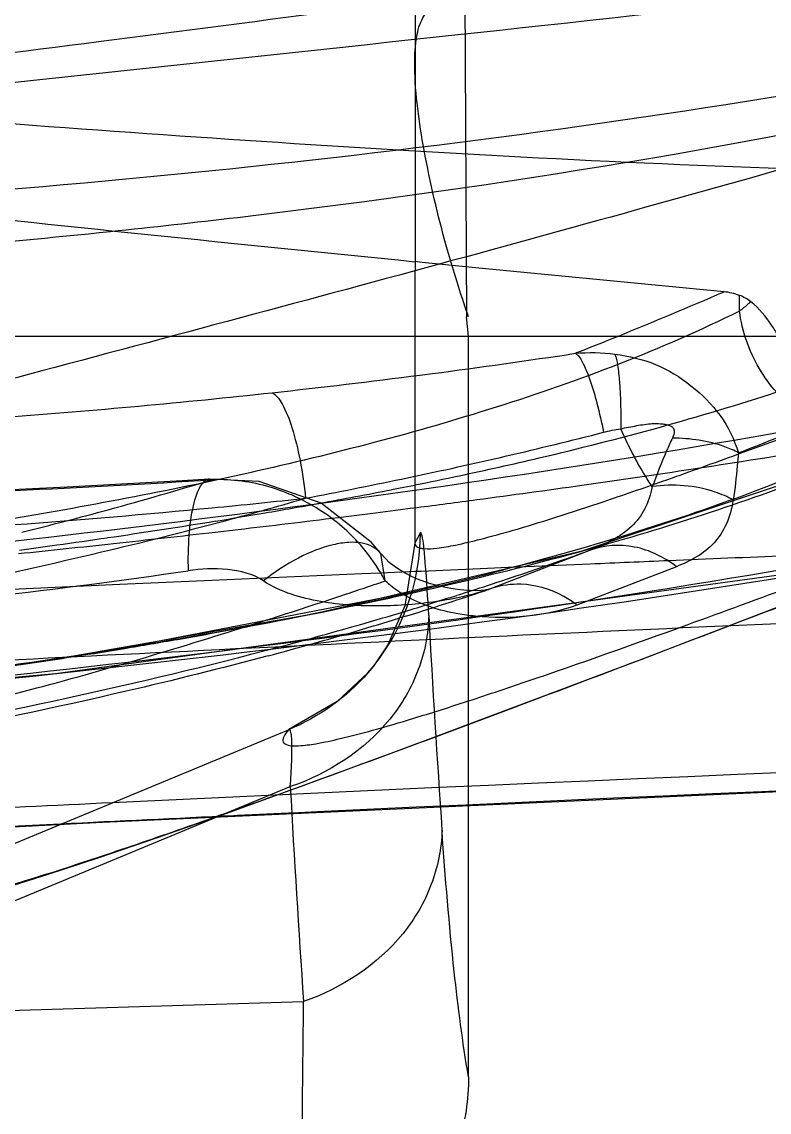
# Model space of a CAD drawing. Header units: millimetres. Extents: x 29875 to 31218, y -21313 to -20364.
# Drawn here: x 30571.944 to 30573.73, y -21045.088 to -21042.482 of the extents above; entities that cross this region are included whole.
import ezdxf

# ---------------------------------------------------------------- set-up
doc = ezdxf.new("R2010")
doc.units = ezdxf.units.MM
doc.header["$LTSCALE"] = 8
doc.layers.add('Cav-cor', color=30, linetype='Continuous')
doc.layers.add('WT', color=4, linetype='Continuous')

# ---------------------------------------------------------------- blocks, each defined once
blk = doc.blocks.new('20160903.150408')
at = {"layer": 'Cav-cor', "color": 241}
for p, q in [((-54.936, 29.0967), (-54.9372, 27.5055)), ((-54.8184, 29.0237), (-54.8136, 28.0462)), ((-54.9372, 28.6439), (-54.9372, 28.6532)), ((-54.9511, 28.4437), (-54.9373, 28.4429)), ((-54.9195, 28.1762), (-54.9373, 28.178)), ((-54.7922, 28.1636), (-54.9195, 28.1762)), ((-54.1977, 28.1059), (-54.7922, 28.1636)), ((-54.1612, 28.0597), (-54.1612, 28.0974)), ((-54.8087, 28), (-54.8136, 28.0462)), ((-62.8101, 28), (-54.9359, 28)), ((-54.9359, 28), (-18.4745, 28)), ((-54.8087, 26.2294), (-54.8087, 28)), ((-54.9248, 27.9068), (-54.8948, 27.9107)), ((-55.3092, 27.6523), (-55.4275, 27.6585)), ((-55.4195, 27.6572), (-55.4275, 27.6585)), ((-54.9689, 27.6583), (-54.951, 27.6621)), ((-55.1607, 27.6008), (-55.3092, 27.6523)), ((-54.9926, 27.6331), (-54.963, 27.6389)), ((-54.963, 27.6389), (-54.9454, 27.6425)), ((-54.9454, 27.6425), (-54.9372, 27.6441)), ((-55.0409, 27.5075), (-55.1607, 27.6008)), ((-55.1201, 27.5667), (-55.0309, 27.5778)), ((-55.0309, 27.5778), (-54.9715, 27.5854)), ((-54.9715, 27.5854), (-54.9482, 27.5884)), ((-54.9482, 27.5884), (-54.9317, 27.5905)), ((-55.4143, 27.5316), (-55.3594, 27.538)), ((-54.9237, 27.5304), (-54.9372, 27.5055)), ((-55.8819, 27.4888), (-55.7923, 27.501)), ((-55.0181, 27.4804), (-55.0409, 27.5075)), ((-54.4012, 27.2252), (-53.6858, 27.4998)), ((-55.0181, 27.4804), (-55.0181, 27.4805)), ((-55.0075, 27.4149), (-55.0181, 27.4804)), ((-55.0073, 27.4683), (-55.0179, 27.4806)), ((-54.5172, 27.4888), (-54.7518, 27.3976)), ((-54.5498, 27.4831), (-54.5184, 27.4917)), ((-54.9221, 27.4386), (-54.7632, 27.4455)), ((-54.7632, 27.4455), (-54.7142, 27.4476)), ((-54.7142, 27.4476), (-54.6914, 27.4486)), ((-54.6914, 27.4486), (-54.6514, 27.4503)), ((-54.6514, 27.4503), (-54.5179, 27.4559)), ((-54.312, 27.4489), (-54.4776, 27.3849)), ((-55.4217, 27.4168), (-55.0634, 27.4325)), ((-55.0634, 27.4325), (-55.0194, 27.4344)), ((-55.0194, 27.4344), (-54.9679, 27.4367)), ((-54.9679, 27.4367), (-54.9503, 27.4374)), ((-54.9503, 27.4374), (-54.9369, 27.438)), ((-54.9369, 27.438), (-54.9221, 27.4386)), ((-56.0133, 27.3901), (-55.6417, 27.407)), ((-55.6417, 27.407), (-55.4217, 27.4168)), ((-54.9105, 27.3956), (-54.9454, 27.3875)), ((-54.9452, 27.3855), (-54.9103, 27.3933)), ((-54.892, 27.3999), (-54.9105, 27.3956)), ((-54.9103, 27.3933), (-54.8918, 27.3975)), ((-54.8812, 27.4025), (-54.892, 27.3999)), ((-54.8918, 27.3975), (-54.8791, 27.4004)), ((-54.7518, 27.3976), (-54.7676, 27.3922)), ((-54.7517, 27.3975), (-54.7614, 27.3941)), ((-54.7614, 27.3941), (-54.7603, 27.3945)), ((-54.9454, 27.3875), (-55.6308, 27.2553)), ((-54.9974, 27.374), (-54.9862, 27.3765)), ((-54.9524, 27.3859), (-54.9951, 27.3762)), ((-54.9862, 27.3765), (-54.9527, 27.3838)), ((-54.9527, 27.3838), (-54.9452, 27.3855)), ((-54.9454, 27.3875), (-54.9524, 27.3859)), ((-54.896, 27.3619), (-54.8769, 27.3678)), ((-54.4776, 27.3849), (-54.5497, 27.3571)), ((-55.081, 27.3563), (-55.0605, 27.3606)), ((-54.9771, 27.3372), (-54.9527, 27.3445)), ((-55.3177, 27.3131), (-55.3027, 27.3178)), ((-54.9589, 27.3305), (-54.9753, 27.3255)), ((-55.7471, 27.2369), (-55.6308, 27.2554)), ((-55.0492, 27.1952), (-55.0494, 27.195)), ((-56.1967, 26.6621), (-55.2388, 27.0592)), ((-55.2378, 27.0596), (-55.2386, 27.0592)), ((-56.1915, 26.5266), (-55.2346, 26.9232)), ((-55.6601, 26.8853), (-55.2366, 26.9048)), ((-55.1692, 26.8629), (-55.2299, 26.8601)), ((-55.7833, 26.8337), (-56.2058, 26.8129)), ((-56.1837, 26.3798), (-55.2027, 26.4098))]:
    blk.add_line(p, q, dxfattribs=at)
for points in [[(-57.7292, 27.02), (-55.7954, 27.1934), (-53.8273, 27.4624), (-52.0152, 27.8655), (-50.5402, 28.3799)], [(-55.7476, 27.2369), (-55.1801, 27.3362), (-54.5369, 27.4866), (-53.9213, 27.6918), (-53.4326, 27.9289)], [(-55.4275, 27.6585), (-55.4926, 27.6542), (-55.7677, 27.6386), (-55.8999, 27.6323)], [(-54.9372, 27.5055), (-54.9606, 27.3554), (-55.0018, 27.262)], [(-54.9445, 27.4257), (-54.9454, 27.4261), (-54.9598, 27.4335), (-54.9736, 27.4416), (-54.9865, 27.4503), (-54.9979, 27.4593), (-55.0073, 27.4683)], [(-54.7696, 27.3929), (-54.7793, 27.392), (-54.7912, 27.3916), (-54.8048, 27.3918), (-54.8195, 27.3927), (-54.835, 27.3944), (-54.851, 27.3968), (-54.8671, 27.3999), (-54.8833, 27.4037), (-54.8993, 27.4082), (-54.9151, 27.4135), (-54.9305, 27.4194), (-54.9445, 27.4257)], [(-54.7603, 27.3945), (-54.7629, 27.3939), (-54.7679, 27.3932)], [(-55.0018, 27.262), (-55.0357, 27.2115), (-55.0492, 27.1952)], [(-56.584, 26.6649), (-56.4638, 26.6103), (-56.3668, 26.5941), (-56.2979, 26.5944), (-56.2416, 26.6003), (-56.1886, 26.6093), (-56.133, 26.6214), (-56.0707, 26.637), (-55.9986, 26.657), (-55.9137, 26.6822), (-55.813, 26.714), (-55.6935, 26.7533), (-55.5522, 26.8016), (-55.3859, 26.8601), (-55.1908, 26.9304), (-54.9633, 27.014), (-54.4012, 27.2252)], [(-55.0494, 27.195), (-55.1223, 27.1265), (-55.2378, 27.0596)], [(-63.4206, 26.153), (-62.732, 26.27), (-61.8196, 26.3934), (-60.6812, 26.514), (-59.2704, 26.6304), (-57.5769, 26.7392), (-55.6836, 26.838), (-53.6956, 26.928), (-51.6549, 27.0102), (-49.5625, 27.0835), (-47.5945, 27.1409)]]:
    blk.add_lwpolyline(points, dxfattribs=at)
for centre, radius, start, end in [((-51.2913, 89.5192), 61.185, 265.395963, 266.570811), ((-34.6731, 229.9565), 202.7935, 263.903165, 264.265127), ((-58.8411, 38.8468), 11.7015, 292.02683, 293.37932), ((-54.2107, 27.9692), 0.1373, 76.8667, 84.5485), ((-54.2137, 27.9568), 0.1501, 69.5375, 76.8416), ((-59.0616, 39.3926), 12.2902, 291.51838, 292.02561), ((-57.042, 44.3237), 16.5529, 277.45342, 278.64625), ((-57.2555, 45.975), 18.2179, 276.23119, 277.35041), ((-57.3646, 47.0823), 19.3305, 274.30041, 276.19639), ((-62.4349, 49.1112), 22.9336, 291.14001, 291.80175), ((-57.2398, 38.5558), 11.1316, 281.86578, 284.32205), ((-58.3247, 54.3776), 27.0007, 278.06277, 279.20117), ((-56.7639, 47.896), 20.2834, 272.45969, 273.80063), ((-58.2587, 37.0454), 9.8081, 285.30636, 286.82672), ((-57.5552, 40.0377), 12.6466, 280.74271, 281.8007), ((-56.9978, 37.8391), 10.4011, 281.42706, 282.02552), ((-55.4133, 27.1978), 0.46, 57.3709, 73.5071), ((-57.2649, 39.1883), 11.7766, 280.2709, 281.12546), ((-58.8321, 57.9052), 30.5646, 277.60217, 278.07713), ((-57.1533, 45.4683), 17.9624, 275.53282, 276.2497), ((-57.9292, 37.0078), 9.7841, 284.96332, 286.20973), ((-59.088, 59.8136), 32.4901, 277.3497, 277.60419), ((-57.4199, 48.2882), 20.7948, 274.21149, 275.51484), ((-57.8372, 35.491), 8.1976, 283.84124, 285.33273), ((-57.7044, 41.6691), 14.296, 279.22658, 279.70476), ((-57.5113, 40.5432), 13.1537, 279.70248, 280.27453), ((-55.416, 27.1941), 0.4646, 42.4288, 57.3305), ((-58.2592, 38.2643), 11.0832, 282.5244, 284.93425), ((-57.9649, 43.2905), 15.9381, 278.27371, 279.21661), ((-59.6462, 64.2656), 36.977, 276.65734, 277.03076), ((-60.0829, 68.0254), 40.762, 276.23386, 276.57669), ((-55.4337, 27.5302), 0.51, 318.9316, 0.0174), ((-60.4297, 71.199), 43.9545, 275.93587, 276.23411), ((-58.273, 45.3874), 18.0576, 277.89586, 278.28345), ((-55.4126, 27.1975), 0.4598, 32.3487, 42.395), ((-56.7415, 35.5195), 8.3299, 282.91994, 285.2553), ((-57.1544, 34.7494), 7.7247, 289.45893, 289.96225), ((-57.2714, 35.0832), 8.0784, 288.08874, 289.45215), ((-57.6717, 42.3977), 15.1184, 276.54059, 278.34041), ((-55.403, 27.2038), 0.4483, 28.0952, 32.338), ((-56.7383, 35.201), 8.0166, 283.39448, 284.5459), ((-61.0005, 45.1336), 18.7047, 288.34404, 288.68718), ((-57.3977, 35.467), 8.4824, 287.57372, 288.09517), ((-60.5588, 43.7941), 17.2944, 287.6933, 288.35165), ((-57.1017, 36.7701), 9.6272, 281.99431, 282.63933), ((-57.1811, 37.4551), 10.3149, 281.86369, 282.22232), ((-57.3226, 34.9883), 8.0142, 287.63521, 288.59104), ((-57.4561, 35.651), 8.6755, 287.2954, 287.57459), ((-57.3158, 37.7826), 10.6622, 280.96156, 281.98929), ((-57.4154, 35.2789), 8.3193, 287.17416, 287.63809), ((-57.5274, 35.881), 8.9163, 286.78339, 287.16475), ((-57.6106, 39.3087), 12.2165, 279.92917, 280.95773), ((-57.6423, 36.2656), 9.3177, 285.94789, 286.62087), ((-57.5158, 35.6059), 8.6613, 286.35515, 287.05668), ((-22.9203, 29.045), 32.0292, 183.0653, 183.98557), ((-57.826, 36.9132), 9.9909, 284.6792, 285.94026), ((-57.6827, 36.1792), 9.2585, 284.99217, 286.34709), ((-57.8779, 40.8211), 13.7523, 279.40425, 279.93969), ((-58.0432, 41.8186), 14.7634, 278.9473, 279.40469), ((-58.2698, 43.2645), 16.2269, 278.31864, 278.94374), ((-36.7847, -378.0762), 405.4011, 91.531675, 92.608729), ((-37.5295, -350.5852), 377.86, 91.530313, 92.675717), ((-23.2199, 28.6484), 32.0611, 183.08455, 184.00393)]:
    blk.add_arc(centre, radius, start, end, dxfattribs=at)
for points, knots in [([(-48.3004, 30.6858), (-48.6821, 30.4447), (-49.4802, 30.0284), (-50.7394, 29.5895), (-52.0069, 29.2794), (-53.2597, 29.0475), (-54.4861, 28.8616), (-56.0313, 28.6562), (-57.1681, 28.522), (-57.9057, 28.4311)], [0, 0, 0, 0, 0.136222, 0.270261, 0.401477, 0.529632, 0.65459, 0.775737, 1, 1, 1, 1]), ([(-54.9372, 28.6532), (-54.9372, 28.6741), (-54.9354, 28.7109), (-54.922, 28.7599), (-54.8925, 28.7935), (-54.8487, 28.8078), (-54.7944, 28.8089), (-54.7262, 28.8053), (-54.6416, 28.8027), (-54.5385, 28.8076), (-54.4149, 28.8248), (-54.2692, 28.8607), (-54.1001, 28.919), (-53.8189, 29.0367), (-53.5057, 29.2016), (-53.1661, 29.4249), (-52.9885, 29.5726), (-52.8975, 29.6554)], [0, 0, 0, 0, 0.026463, 0.046433, 0.062919, 0.080504, 0.102808, 0.131357, 0.166713, 0.20968, 0.261567, 0.324063, 0.398865, 0.487272, 0.708965, 0.84455, 1, 1, 1, 1]), ([(-56.5112, 28.5404), (-55.9546, 28.6007), (-54.8243, 28.7205), (-53.6946, 28.8455), (-53.1217, 28.9116)], [0, 0, 0, 0, 0.492561, 1, 1, 1, 1]), ([(-52.7295, 28.845), (-53.7605, 28.593), (-55.8668, 28.2921), (-57.9851, 28.2364), (-59.0409, 28.2426)], [0, 0, 0, 0, 0.501308, 1, 1, 1, 1]), ([(-50.8884, 28.6965), (-51.3392, 28.492), (-52.2731, 28.1574), (-53.7156, 27.8166), (-55.176, 27.5865), (-56.1545, 27.4783), (-56.6441, 27.431)], [0, 0, 0, 0, 0.250964, 0.500995, 0.750592, 1, 1, 1, 1]), ([(-55.6649, 28.2502), (-55.4621, 28.2713), (-54.6491, 28.3667), (-53.8412, 28.5122), (-53.2444, 28.6593)], [0, 0, 0, 0, 0.249129, 1, 1, 1, 1]), ([(-54.861, 28.2132), (-54.8825, 28.2895), (-54.9154, 28.4318), (-54.9362, 28.5772), (-54.9372, 28.644)], [0, 0, 0, 0, 0.54248, 1, 1, 1, 1]), ([(-53.806, 28.4718), (-54.4777, 28.2782), (-55.4633, 28.0132), (-56.7281, 27.6781), (-57.3161, 27.5178), (-57.5931, 27.4388)], [0, 0, 0, 0, 0.534268, 0.779856, 1, 1, 1, 1]), ([(-50.6736, 28.4151), (-51.1293, 28.207), (-52.0745, 27.8661), (-53.5359, 27.5187), (-55.0171, 27.2843), (-56.0099, 27.1743), (-56.5068, 27.1263)], [0, 0, 0, 0, 0.250521, 0.500542, 0.750329, 1, 1, 1, 1]), ([(-57.7294, 27.02), (-57.1213, 27.0658), (-55.9056, 27.1697), (-54.0883, 27.3969), (-52.2895, 27.7549), (-51.1224, 28.1357), (-50.5607, 28.3776)], [0, 0, 0, 0, 0.249753, 0.499587, 0.749588, 1, 1, 1, 1]), ([(-54.9372, 27.5055), (-54.9372, 27.5019), (-54.9332, 27.4959), (-54.9241, 27.4931), (-54.9082, 27.491), (-54.8796, 27.4934), (-54.8344, 27.5013), (-54.7733, 27.5159), (-54.695, 27.5377), (-54.5974, 27.5676), (-54.4786, 27.6067), (-54.3359, 27.656), (-54.0908, 27.7441), (-53.489, 27.9716), (-52.9463, 28.187), (-52.5444, 28.3479)], [0, 0, 0, 0, 0.00415, 0.007089, 0.011075, 0.022901, 0.040647, 0.065006, 0.096641, 0.136277, 0.184918, 0.243711, 0.313708, 0.491128, 1, 1, 1, 1]), ([(-57.3356, 28.1328), (-56.9173, 28.1498), (-56.3598, 28.1834), (-55.8039, 28.2358), (-55.6649, 28.2502)], [0, 0, 0, 0, 0.749762, 1, 1, 1, 1]), ([(-54.8087, 28.0462), (-54.8134, 28.0599), (-54.8319, 28.1152), (-54.8492, 28.171), (-54.861, 28.2132)], [0, 0, 0, 0, 0.247806, 1, 1, 1, 1]), ([(-54.1338, 28.0822), (-54.1359, 28.0804), (-54.1449, 28.0728), (-54.1541, 28.0654), (-54.1612, 28.0597)], [0, 0, 0, 0, 0.232958, 1, 1, 1, 1]), ([(-54.068, 28.001), (-54.0733, 28.0093), (-54.0922, 28.0386), (-54.1141, 28.0668), (-54.1338, 28.0822)], [0, 0, 0, 0, 0.284913, 1, 1, 1, 1]), ([(-54.1612, 28.0597), (-54.3481, 27.9674), (-54.7345, 27.8209), (-55.3272, 27.6676), (-55.9197, 27.5553), (-56.7087, 27.4406), (-57.697, 27.3403), (-58.4887, 27.283), (-58.8843, 27.2577)], [0, 0, 0, 0, 0.129891, 0.256276, 0.38121, 0.505452, 0.752986, 1, 1, 1, 1]), ([(-53.7741, 27.78), (-53.8119, 27.7641), (-53.902, 27.7549), (-54.0275, 27.8114), (-54.1228, 27.9188), (-54.1551, 28.012), (-54.1612, 28.0597)], [0, 0, 0, 0, 0.226635, 0.471579, 0.734174, 1, 1, 1, 1]), ([(-54.5533, 27.959), (-54.5459, 27.9545), (-54.5331, 27.9331), (-54.5167, 27.8933), (-54.5002, 27.8364), (-54.4907, 27.7935), (-54.4862, 27.7702)], [0, 0, 0, 0, 0.128581, 0.348663, 0.64762, 1, 1, 1, 1]), ([(-54.4587, 27.9568), (-54.4257, 27.9522), (-54.3599, 27.9379), (-54.2745, 27.8841), (-54.2032, 27.8137), (-54.1732, 27.7527), (-54.1639, 27.721)], [0, 0, 0, 0, 0.251805, 0.499802, 0.750833, 1, 1, 1, 1]), ([(-54.4587, 27.9565), (-54.4555, 27.9484), (-54.4514, 27.9265), (-54.4452, 27.8672), (-54.4447, 27.8159), (-54.4451, 27.7783)], [0, 0, 0, 0, 0.145499, 0.370363, 1, 1, 1, 1]), ([(-55.2782, 27.8647), (-55.2736, 27.8628), (-55.2643, 27.8544), (-55.2467, 27.8273), (-55.2275, 27.7758), (-55.2093, 27.7001), (-55.201, 27.643), (-55.1979, 27.6127)], [0, 0, 0, 0, 0.05544, 0.133711, 0.359541, 0.66062, 1, 1, 1, 1]), ([(-54.8308, 27.6662), (-54.767, 27.6798), (-54.5109, 27.737), (-54.2571, 27.8058), (-54.0697, 27.8673)], [0, 0, 0, 0, 0.248278, 1, 1, 1, 1]), ([(-56.1985, 26.6597), (-56.2011, 26.6565), (-56.2053, 26.6506), (-56.2094, 26.6419), (-56.2093, 26.6336), (-56.2031, 26.6275), (-56.1928, 26.6248), (-56.178, 26.6239), (-56.1581, 26.6251), (-56.1198, 26.6304), (-56.0564, 26.6443), (-55.9602, 26.6701), (-55.8344, 26.7081), (-55.675, 26.7601), (-55.4781, 26.8278), (-55.1293, 26.9521), (-54.5824, 27.1556), (-53.7958, 27.4565), (-53.2136, 27.6832), (-52.8946, 27.8082)], [0, 0, 0, 0, 0.003455, 0.006063, 0.008035, 0.010028, 0.012838, 0.016907, 0.022467, 0.029673, 0.049478, 0.077179, 0.113707, 0.16039, 0.218583, 0.289419, 0.472793, 0.710947, 1, 1, 1, 1]), ([(-54.4451, 27.7783), (-54.4324, 27.7812), (-54.4134, 27.7851), (-54.3882, 27.7891), (-54.3692, 27.7913), (-54.3527, 27.7912), (-54.3389, 27.7895), (-54.3289, 27.7871), (-54.32, 27.7826), (-54.3154, 27.7708), (-54.3185, 27.7617), (-54.3213, 27.7564)], [0, 0, 0, 0, 0.253936, 0.377639, 0.498479, 0.626656, 0.697717, 0.768231, 0.828612, 0.882611, 1, 1, 1, 1]), ([(-54.3696, 27.6403), (-54.3761, 27.6498), (-54.4044, 27.6941), (-54.4282, 27.741), (-54.4451, 27.7783)], [0, 0, 0, 0, 0.219601, 1, 1, 1, 1]), ([(-55.2386, 27.0592), (-55.2431, 27.054), (-55.2489, 27.0467), (-55.2526, 27.036), (-55.2514, 27.0267), (-55.2356, 27.0198), (-55.2095, 27.0207), (-55.1673, 27.0261), (-55.1085, 27.0391), (-55.0305, 27.0595), (-54.9316, 27.0887), (-54.8093, 27.1275), (-54.591, 27.2006), (-54.2405, 27.3256), (-53.7224, 27.5184), (-53.3329, 27.667), (-53.1159, 27.7505)], [0, 0, 0, 0, 0.00893, 0.012027, 0.01452, 0.020395, 0.031444, 0.049452, 0.075427, 0.110226, 0.154722, 0.210105, 0.277818, 0.455498, 0.696237, 1, 1, 1, 1]), ([(-54.5184, 27.4917), (-54.457, 27.5089), (-54.2081, 27.5819), (-53.9634, 27.6705), (-53.7846, 27.7501)], [0, 0, 0, 0, 0.245658, 1, 1, 1, 1]), ([(-54.3213, 27.7564), (-54.3262, 27.7465), (-54.3439, 27.7085), (-54.3584, 27.6691), (-54.3696, 27.6403)], [0, 0, 0, 0, 0.261534, 1, 1, 1, 1]), ([(-54.1639, 27.721), (-54.1744, 27.7268), (-54.2241, 27.7484), (-54.2791, 27.7557), (-54.3212, 27.7564)], [0, 0, 0, 0, 0.220233, 1, 1, 1, 1]), ([(-53.8784, 27.7309), (-53.948, 27.6994), (-54.2237, 27.5847), (-54.51, 27.4972), (-54.7249, 27.4414)], [0, 0, 0, 0, 0.256225, 1, 1, 1, 1]), ([(-54.1639, 27.721), (-54.165, 27.7107), (-54.1684, 27.6731), (-54.1714, 27.6353), (-54.1761, 27.6083)], [0, 0, 0, 0, 0.274803, 1, 1, 1, 1]), ([(-55.4275, 27.6584), (-55.4368, 27.6577), (-55.4501, 27.6429), (-55.4599, 27.6197), (-55.471, 27.5805), (-55.4784, 27.5196), (-55.4794, 27.4675), (-55.4787, 27.4392)], [0, 0, 0, 0, 0.119741, 0.213799, 0.332738, 0.636819, 1, 1, 1, 1]), ([(-54.3696, 27.6402), (-54.3736, 27.6218), (-54.3843, 27.5865), (-54.418, 27.5423), (-54.4641, 27.5109), (-54.4988, 27.4956), (-54.5172, 27.4887)], [0, 0, 0, 0, 0.254945, 0.490122, 0.734953, 1, 1, 1, 1]), ([(-54.1761, 27.6083), (-54.1897, 27.6159), (-54.2505, 27.6424), (-54.3197, 27.6472), (-54.3696, 27.6402)], [0, 0, 0, 0, 0.236681, 1, 1, 1, 1]), ([(-54.1761, 27.6083), (-54.1796, 27.5883), (-54.1892, 27.5513), (-54.2299, 27.4886), (-54.2789, 27.4617), (-54.312, 27.4489)], [0, 0, 0, 0, 0.276373, 0.515205, 1, 1, 1, 1]), ([(-48.0014, 27.5368), (-49.7567, 27.4878), (-52.3263, 27.3927), (-55.6359, 27.2422), (-57.1909, 27.1582), (-57.9312, 27.1109)], [0, 0, 0, 0, 0.530008, 0.776088, 1, 1, 1, 1]), ([(-54.9195, 27.5228), (-54.9199, 27.5242), (-54.9201, 27.5263), (-54.9227, 27.5315), (-54.9237, 27.5304)], [0, 0, 0, 0, 0.484144, 1, 1, 1, 1]), ([(-54.9037, 27.3323), (-54.9059, 27.3743), (-54.9091, 27.4298), (-54.915, 27.4932), (-54.9178, 27.5148), (-54.9195, 27.5228)], [0, 0, 0, 0, 0.659556, 0.871527, 1, 1, 1, 1]), ([(-55.0181, 27.4805), (-55.0285, 27.4939), (-55.0565, 27.5068), (-55.0967, 27.5078), (-55.1493, 27.4994), (-55.2198, 27.4705), (-55.2727, 27.4357), (-55.2988, 27.415)], [0, 0, 0, 0, 0.164757, 0.268655, 0.389809, 0.677394, 1, 1, 1, 1]), ([(-54.312, 27.4489), (-54.3411, 27.4718), (-54.4084, 27.5049), (-54.4842, 27.5004), (-54.5172, 27.4888)], [0, 0, 0, 0, 0.514374, 1, 1, 1, 1]), ([(-54.5179, 27.4559), (-54.4554, 27.4586), (-54.2044, 27.4692), (-53.9533, 27.4796), (-53.7647, 27.4873)], [0, 0, 0, 0, 0.248691, 1, 1, 1, 1]), ([(-55.2988, 27.415), (-55.3235, 27.4319), (-55.3865, 27.4464), (-55.4477, 27.4438), (-55.4787, 27.4392)], [0, 0, 0, 0, 0.489365, 1, 1, 1, 1]), ([(-54.7614, 27.3941), (-54.8015, 27.3806), (-54.8879, 27.3624), (-55.0225, 27.3519), (-55.1397, 27.3589), (-55.233, 27.381), (-55.2785, 27.4009), (-55.2988, 27.415)], [0, 0, 0, 0, 0.23063, 0.47796, 0.734301, 0.865482, 1, 1, 1, 1]), ([(-54.9603, 27.3798), (-54.9644, 27.3822), (-54.9811, 27.3925), (-54.9966, 27.4047), (-55.0075, 27.4149)], [0, 0, 0, 0, 0.241974, 1, 1, 1, 1]), ([(-54.5497, 27.3571), (-54.5595, 27.3647), (-54.5995, 27.3912), (-54.6478, 27.4057), (-54.6834, 27.4069)], [0, 0, 0, 0, 0.258198, 1, 1, 1, 1]), ([(-54.7926, 27.3306), (-54.8065, 27.332), (-54.8643, 27.34), (-54.9218, 27.3574), (-54.9603, 27.3798)], [0, 0, 0, 0, 0.23869, 1, 1, 1, 1]), ([(-55.6309, 27.2553), (-55.585, 27.2628), (-55.4012, 27.2934), (-55.218, 27.3278), (-55.081, 27.3563)], [0, 0, 0, 0, 0.249072, 1, 1, 1, 1]), ([(-54.5497, 27.3571), (-54.5856, 27.3433), (-54.6669, 27.3268), (-54.7494, 27.3262), (-54.7926, 27.3306)], [0, 0, 0, 0, 0.470016, 1, 1, 1, 1]), ([(-54.9037, 27.3323), (-54.9045, 27.2884), (-54.9223, 27.1986), (-55.0168, 27.0364), (-55.1437, 26.9538), (-55.2345, 26.9232)], [0, 0, 0, 0, 0.237251, 0.482565, 1, 1, 1, 1]), ([(-56.6588, 26.9893), (-56.6348, 26.9956), (-56.579, 27.0065), (-56.4341, 27.0297), (-56.1837, 27.0733), (-55.7911, 27.1677), (-55.4906, 27.2581), (-55.3177, 27.3131)], [0, 0, 0, 0, 0.053956, 0.123465, 0.31874, 0.605833, 1, 1, 1, 1]), ([(-56.8672, 27.0963), (-56.7739, 27.1058), (-56.3998, 27.1459), (-56.0265, 27.1938), (-55.7474, 27.2369)], [0, 0, 0, 0, 0.249162, 1, 1, 1, 1]), ([(-56.6557, 26.97), (-56.5414, 26.988), (-56.0844, 27.0644), (-55.6305, 27.1603), (-55.2942, 27.2485)], [0, 0, 0, 0, 0.249725, 1, 1, 1, 1]), ([(-55.2877, 27.2359), (-55.4001, 27.2057), (-55.8512, 27.0935), (-56.3087, 27.0084), (-56.6529, 26.9546)], [0, 0, 0, 0, 0.250413, 1, 1, 1, 1]), ([(-55.2346, 26.9232), (-55.2332, 26.9433), (-55.2315, 26.9713), (-55.2305, 27.0062), (-55.2304, 27.0255), (-55.2314, 27.0414), (-55.2319, 27.0507), (-55.2352, 27.0607), (-55.2378, 27.0596)], [0, 0, 0, 0, 0.436901, 0.610913, 0.753231, 0.862572, 0.938872, 1, 1, 1, 1]), ([(-56.2118, 26.8591), (-56.1662, 26.8613), (-55.9822, 26.8701), (-55.7983, 26.8788), (-55.6601, 26.8853)], [0, 0, 0, 0, 0.248391, 1, 1, 1, 1]), ([(-55.2299, 26.8601), (-55.2763, 26.8579), (-55.4608, 26.8492), (-55.6453, 26.8404), (-55.7833, 26.8337)], [0, 0, 0, 0, 0.251637, 1, 1, 1, 1]), ([(-54.872, 26.8188), (-54.8731, 26.775), (-54.8913, 26.6854), (-54.9858, 26.5235), (-55.1122, 26.4407), (-55.2027, 26.4098)], [0, 0, 0, 0, 0.237248, 0.482712, 1, 1, 1, 1]), ([(-54.8087, 26.2295), (-54.8231, 26.3128), (-54.8479, 26.509), (-54.8642, 26.706), (-54.872, 26.8188)], [0, 0, 0, 0, 0.427712, 1, 1, 1, 1]), ([(-55.207, 25.7124), (-55.2071, 25.7565), (-55.2072, 25.989), (-55.205, 26.2214), (-55.2027, 26.4098)], [0, 0, 0, 0, 0.189673, 1, 1, 1, 1]), ([(-54.8087, 26.2294), (-54.8087, 26.1757), (-54.8246, 26.0675), (-54.8947, 25.9198), (-55.006, 25.7999), (-55.1018, 25.7469), (-55.1523, 25.7288)], [0, 0, 0, 0, 0.250156, 0.500255, 0.750186, 1, 1, 1, 1])]:
    blk.add_open_spline(points, degree=3, knots=knots, dxfattribs=at)
for points in [[(-54.9373, 28.4429), (-54.4871, 28.4165), (-54.0363, 28.396), (-53.5854, 28.39)], [(-54.1338, 28.0822), (-54.1421, 28.0886), (-54.1514, 28.0938), (-54.1612, 28.0974)], [(-54.5535, 27.959), (-54.522, 27.9619), (-54.4901, 27.9609), (-54.4587, 27.9568)], [(-54.4862, 27.7702), (-54.4727, 27.7736), (-54.459, 27.7765), (-54.4451, 27.7783)], [(-55.2827, 27.6389), (-55.3268, 27.6519), (-55.3735, 27.6582), (-55.4195, 27.6572)], [(-56.8952, 27.2537), (-56.5468, 27.3062), (-56.1996, 27.3682), (-55.8557, 27.4448)], [(-54.6834, 27.4069), (-54.7064, 27.4076), (-54.7298, 27.4045), (-54.7517, 27.3975)], [(-55.0493, 27.195), (-55.1004, 27.1365), (-55.1668, 27.0888), (-55.2386, 27.0592)]]:
    blk.add_open_spline(points, degree=3, dxfattribs=at)

msp = doc.modelspace()

# ---------------------------------------------------------------- linework, layer by layer
at = {"layer": 'Cav-cor', "color": 241}
msp.add_line((30477.8198, -21043.2329), (30627.8198, -21043.2329), dxfattribs=at)

# ---------------------------------------------------------------- block references
at = {"layer": 'WT'}
msp.add_blockref('20160903.150408', (30627.8198, -21071.2329), dxfattribs=at)

doc.saveas('drawing.dxf')
